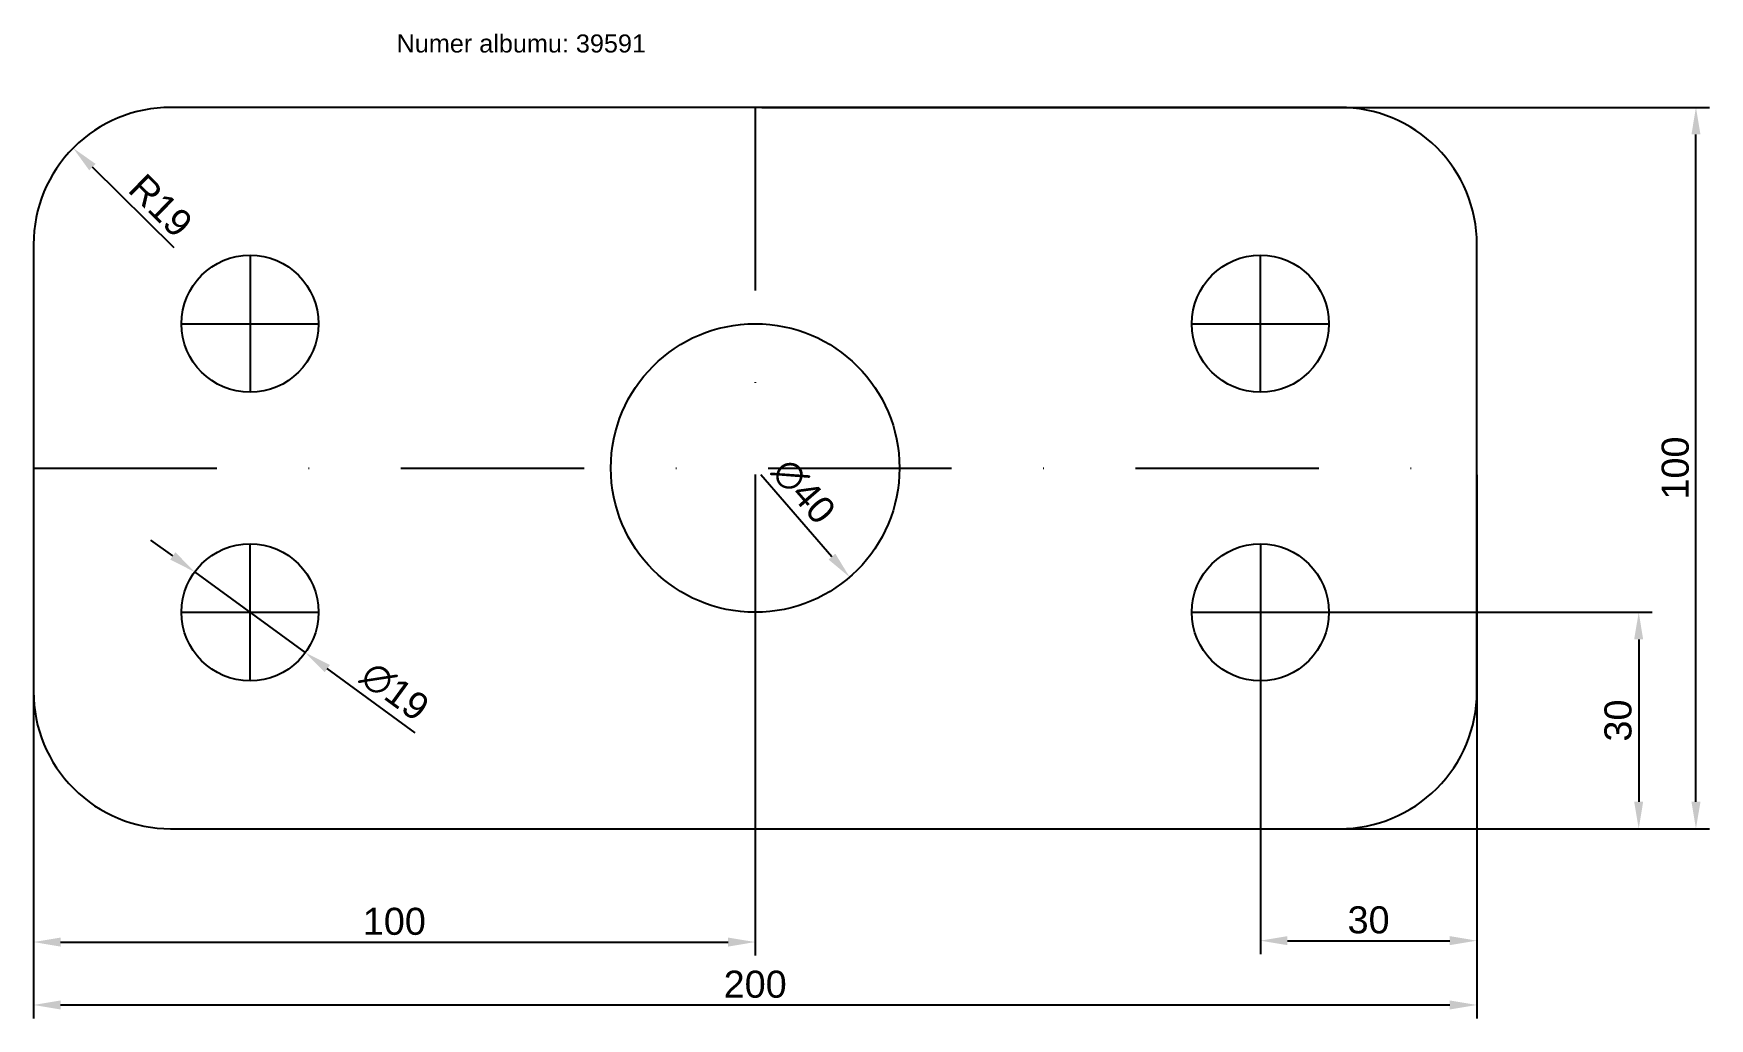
# Model space of a CAD drawing. Header units: millimetres. Extents: x 35 to 267, y 34 to 171.
import ezdxf

# ---------------------------------------------------------------- set-up
doc = ezdxf.new("R2010")
doc.units = ezdxf.units.MM
doc.linetypes.add('KRESKAKROPKAX2', pattern=[50.8, 25.4, -12.7, 0, -12.7])
doc.layers.add('symetria', color=90, linetype='KRESKAKROPKAX2')
doc.layers.add('wymiar', color=10, linetype='Continuous')
doc.styles.get("Standard").update_dxf_attribs({"font": 'arial.ttf'})
doc.dimstyles.new('ISO-25', dxfattribs={"dimscale": 1.5, "dimtxt": 2.5, "dimasz": 2.5, "dimexe": 1.25, "dimexo": 0.625, "dimtad": 1, "dimtxsty": 'Standard', "dimcen": 2.5, "dimadec": 0, "dimazin": 0, "dimtfac": 1, "dimtmove": 0, "dimatfit": 3, "dimfxl": 1, "dimarcsym": 0})

# ---------------------------------------------------------------- blocks, each defined once
blk = doc.blocks.new('*D10')
at = {"layer": 'Defpoints', "color": 0, "transparency": 16777216}
for p in [(40.05, 155.12), (53.56, 141.76)]:
    blk.add_point(p, dxfattribs=at)
at = {"layer": 'wymiar', "color": 0, "lineweight": -2, "transparency": 16777216}
blk.add_line((54.03, 141.3), (42.72, 152.49), dxfattribs=at)
at = {"layer": 'wymiar', "color": 0, "transparency": 16777216}
blk.add_solid([(43.16, 152.93), (42.28, 152.04), (40.05, 155.12)], dxfattribs=at)
at = {"layer": 'wymiar', "color": 0, "transparency": 16777216, "insert": (52.18, 147.14), "char_height": 3.75, "attachment_point": 5, "rotation": 315.3184}
blk.add_mtext('R19', dxfattribs=at)
blk = doc.blocks.new('*D11')
at = {"layer": 'Defpoints', "color": 0, "transparency": 16777216}
for p in [(56.89, 96.36), (72.24, 85.16)]:
    blk.add_point(p, dxfattribs=at)
at = {"layer": 'wymiar', "color": 0, "lineweight": -2, "transparency": 16777216}
for p, q in [((53.86, 98.57), (50.83, 100.78)), ((56.89, 96.36), (72.24, 85.16)), ((87.45, 74.07), (75.27, 82.95))]:
    blk.add_line(p, q, dxfattribs=at)
at = {"layer": 'wymiar', "color": 0, "transparency": 16777216}
for points in [[(54.23, 99.08), (53.49, 98.07), (56.89, 96.36)], [(75.64, 83.46), (74.9, 82.45), (72.24, 85.16)]]:
    blk.add_solid(points, dxfattribs=at)
at = {"layer": 'wymiar', "color": 0, "transparency": 16777216, "insert": (84.62, 79.79), "char_height": 3.75, "attachment_point": 5, "rotation": 323.892}
blk.add_mtext('∅19', dxfattribs=at)
blk = doc.blocks.new('*D12')
at = {"layer": 'Defpoints', "color": 0, "transparency": 16777216}
for p in [(204.56, 90.76), (234.56, 90.76), (234.56, 45.24)]:
    blk.add_point(p, dxfattribs=at)
at = {"layer": 'wymiar', "color": 0, "lineweight": -2, "transparency": 16777216}
for p, q in [((204.56, 89.83), (204.56, 43.37)), ((234.56, 89.83), (234.56, 43.37)), ((208.31, 45.24), (230.81, 45.24))]:
    blk.add_line(p, q, dxfattribs=at)
at = {"layer": 'wymiar', "color": 0, "transparency": 16777216}
for points in [[(208.31, 45.87), (208.31, 44.62), (204.56, 45.24)], [(230.81, 45.87), (230.81, 44.62), (234.56, 45.24)]]:
    blk.add_solid(points, dxfattribs=at)
at = {"layer": 'wymiar', "color": 0, "transparency": 16777216, "insert": (219.56, 48.1), "char_height": 3.75, "attachment_point": 5}
blk.add_mtext('30', dxfattribs=at)
blk = doc.blocks.new('*D13')
at = {"layer": 'Defpoints', "color": 0, "transparency": 16777216}
for p in [(204.56, 90.76), (204.56, 60.76), (256.99, 60.76)]:
    blk.add_point(p, dxfattribs=at)
at = {"layer": 'wymiar', "color": 0, "lineweight": -2, "transparency": 16777216}
for p, q in [((205.5, 90.76), (258.86, 90.76)), ((256.99, 87.01), (256.99, 64.51)), ((205.5, 60.76), (258.86, 60.76))]:
    blk.add_line(p, q, dxfattribs=at)
at = {"layer": 'wymiar', "color": 0, "transparency": 16777216}
for points in [[(256.36, 87.01), (257.61, 87.01), (256.99, 90.76)], [(256.36, 64.51), (257.61, 64.51), (256.99, 60.76)]]:
    blk.add_solid(points, dxfattribs=at)
at = {"layer": 'wymiar', "color": 0, "transparency": 16777216, "insert": (254.14, 75.76), "char_height": 3.75, "attachment_point": 5, "rotation": 90}
blk.add_mtext('30', dxfattribs=at)
blk = doc.blocks.new('*D14')
at = {"layer": 'Defpoints', "color": 0, "transparency": 16777216}
for p in [(34.56, 110.76), (234.56, 110.76), (234.56, 36.33)]:
    blk.add_point(p, dxfattribs=at)
at = {"layer": 'wymiar', "color": 0, "lineweight": -2, "transparency": 16777216}
for p, q in [((34.56, 109.83), (34.56, 34.45)), ((234.56, 109.83), (234.56, 34.45)), ((38.31, 36.33), (230.81, 36.33))]:
    blk.add_line(p, q, dxfattribs=at)
at = {"layer": 'wymiar', "color": 0, "transparency": 16777216}
for points in [[(38.31, 36.95), (38.31, 35.7), (34.56, 36.33)], [(230.81, 36.95), (230.81, 35.7), (234.56, 36.33)]]:
    blk.add_solid(points, dxfattribs=at)
at = {"layer": 'wymiar', "color": 0, "transparency": 16777216, "insert": (134.56, 39.18), "char_height": 3.75, "attachment_point": 5}
blk.add_mtext('200', dxfattribs=at)
blk = doc.blocks.new('*D15')
at = {"layer": 'Defpoints', "color": 0, "transparency": 16777216}
for p in [(134.56, 160.76), (264.92, 160.76), (134.56, 60.76)]:
    blk.add_point(p, dxfattribs=at)
at = {"layer": 'wymiar', "color": 0, "lineweight": -2, "transparency": 16777216}
for p, q in [((135.5, 160.76), (266.8, 160.76)), ((264.92, 64.51), (264.92, 157.01)), ((135.5, 60.76), (266.8, 60.76))]:
    blk.add_line(p, q, dxfattribs=at)
at = {"layer": 'wymiar', "color": 0, "transparency": 16777216}
for points in [[(264.3, 157.01), (265.55, 157.01), (264.92, 160.76)], [(264.3, 64.51), (265.55, 64.51), (264.92, 60.76)]]:
    blk.add_solid(points, dxfattribs=at)
at = {"layer": 'wymiar', "color": 0, "transparency": 16777216, "insert": (262.07, 110.76), "char_height": 3.75, "attachment_point": 5, "rotation": 90}
blk.add_mtext('100', dxfattribs=at)
blk = doc.blocks.new('*D16')
at = {"layer": 'Defpoints', "color": 0, "transparency": 16777216}
for p in [(121.47, 125.88), (147.65, 95.64)]:
    blk.add_point(p, dxfattribs=at)
at = {"layer": 'wymiar', "color": 0, "lineweight": -2, "transparency": 16777216}
blk.add_line((135.34, 109.87), (145.2, 98.48), dxfattribs=at)
at = {"layer": 'wymiar', "color": 0, "transparency": 16777216}
blk.add_solid([(145.67, 98.89), (144.73, 98.07), (147.65, 95.64)], dxfattribs=at)
at = {"layer": 'wymiar', "color": 0, "transparency": 16777216, "insert": (141.28, 107.53), "char_height": 3.75, "attachment_point": 5, "rotation": 310.8878}
blk.add_mtext('∅40', dxfattribs=at)
blk = doc.blocks.new('*D17')
at = {"layer": 'Defpoints', "color": 0, "transparency": 16777216}
for p in [(34.56, 110.76), (134.56, 110.76), (134.56, 45.05)]:
    blk.add_point(p, dxfattribs=at)
at = {"layer": 'wymiar', "color": 0, "lineweight": -2, "transparency": 16777216}
for p, q in [((34.56, 109.83), (34.56, 43.17)), ((134.56, 109.83), (134.56, 43.17)), ((38.31, 45.05), (130.81, 45.05))]:
    blk.add_line(p, q, dxfattribs=at)
at = {"layer": 'wymiar', "color": 0, "transparency": 16777216}
for points in [[(38.31, 45.67), (38.31, 44.42), (34.56, 45.05)], [(130.81, 45.67), (130.81, 44.42), (134.56, 45.05)]]:
    blk.add_solid(points, dxfattribs=at)
at = {"layer": 'wymiar', "color": 0, "transparency": 16777216, "insert": (84.56, 47.9), "char_height": 3.75, "attachment_point": 5}
blk.add_mtext('100', dxfattribs=at)

msp = doc.modelspace()

# ---------------------------------------------------------------- linework, layer by layer
msp.add_lwpolyline([(53.562, 60.763), (215.562, 60.763, 0.4142136), (234.562, 79.763), (234.562, 141.763, 0.4142136), (215.562, 160.763), (53.562, 160.763, 0.4142136), (34.562, 141.763), (34.562, 79.763, 0.4142136)], format="xyb", close=True)
for centre, radius in [((64.562, 130.763), 9.5), ((204.562, 130.763), 9.5), ((134.562, 110.763), 20), ((64.562, 90.763), 9.5), ((204.562, 90.763), 9.5)]:
    msp.add_circle(centre, radius)
at = {"layer": 'symetria'}
for p, q in [((134.562, 160.763), (134.562, 60.763)), ((64.562, 140.263), (64.562, 121.263)), ((204.562, 121.263), (204.562, 140.263)), ((55.062, 130.763), (74.062, 130.763)), ((195.062, 130.763), (214.062, 130.763)), ((34.562, 110.763), (234.562, 110.763)), ((64.562, 81.263), (64.562, 100.263)), ((204.562, 100.263), (204.562, 81.263)), ((55.062, 90.763), (74.062, 90.763)), ((195.062, 90.763), (214.062, 90.763))]:
    msp.add_line(p, q, dxfattribs=at)

# ---------------------------------------------------------------- texts
at = {"insert": (84.877, 170.871), "char_height": 2.5, "attachment_point": 1}
msp.add_mtext_dynamic_manual_height_columns('Numer albumu: 39591', width=55.52026, gutter_width=12.5, heights=[0], dxfattribs=at)

# ---------------------------------------------------------------- dimensions: what is measured, and where the dimension line sits
at = {"layer": 'wymiar'}
for p1, p2, distance, picture, middle in [((134.562, 60.763), (134.562, 160.763), -130.359, '*D15', (262.069, 110.763)), ((34.562, 110.763), (234.562, 110.763), -74.437, '*D14', (134.562, 39.179)), ((34.562, 110.763), (134.562, 110.763), -65.718, '*D17', (84.562, 47.897)), ((204.562, 90.763), (234.562, 90.763), -45.52, '*D12', (219.562, 48.097)), ((204.562, 90.763), (204.562, 60.763), 52.428, '*D13', (254.136, 75.763))]:
    dim = msp.add_aligned_dim(p1=p1, p2=p2, distance=distance, dimstyle='ISO-25', dxfattribs=at)
    dim.commit()
    dim.dimension.update_dxf_attribs({"geometry": picture, "text_midpoint": middle})
dim = msp.add_radius_dim(center=(53.562, 141.763), mpoint=(40.053, 155.123), dimstyle='ISO-25', dxfattribs=at)
dim.commit()
dim.dimension.update_dxf_attribs({"geometry": '*D10', "text_midpoint": (50.177, 145.111), "dimtype": 164})
dim = msp.add_diameter_dim_2p(p1=(121.471, 125.883), p2=(147.654, 95.643), dimstyle='ISO-25', dxfattribs=at)
dim.commit()
dim.dimension.update_dxf_attribs({"geometry": '*D16', "text_midpoint": (139.042, 105.59), "dimtype": 163})
dim = msp.add_diameter_dim_2p(p1=(56.887, 96.362), p2=(72.237, 85.165), dimstyle='ISO-25', dxfattribs=at)
dim.commit()
dim.dimension.update_dxf_attribs({"geometry": '*D11', "text_midpoint": (84.618, 79.794)})

doc.saveas('drawing.dxf')
